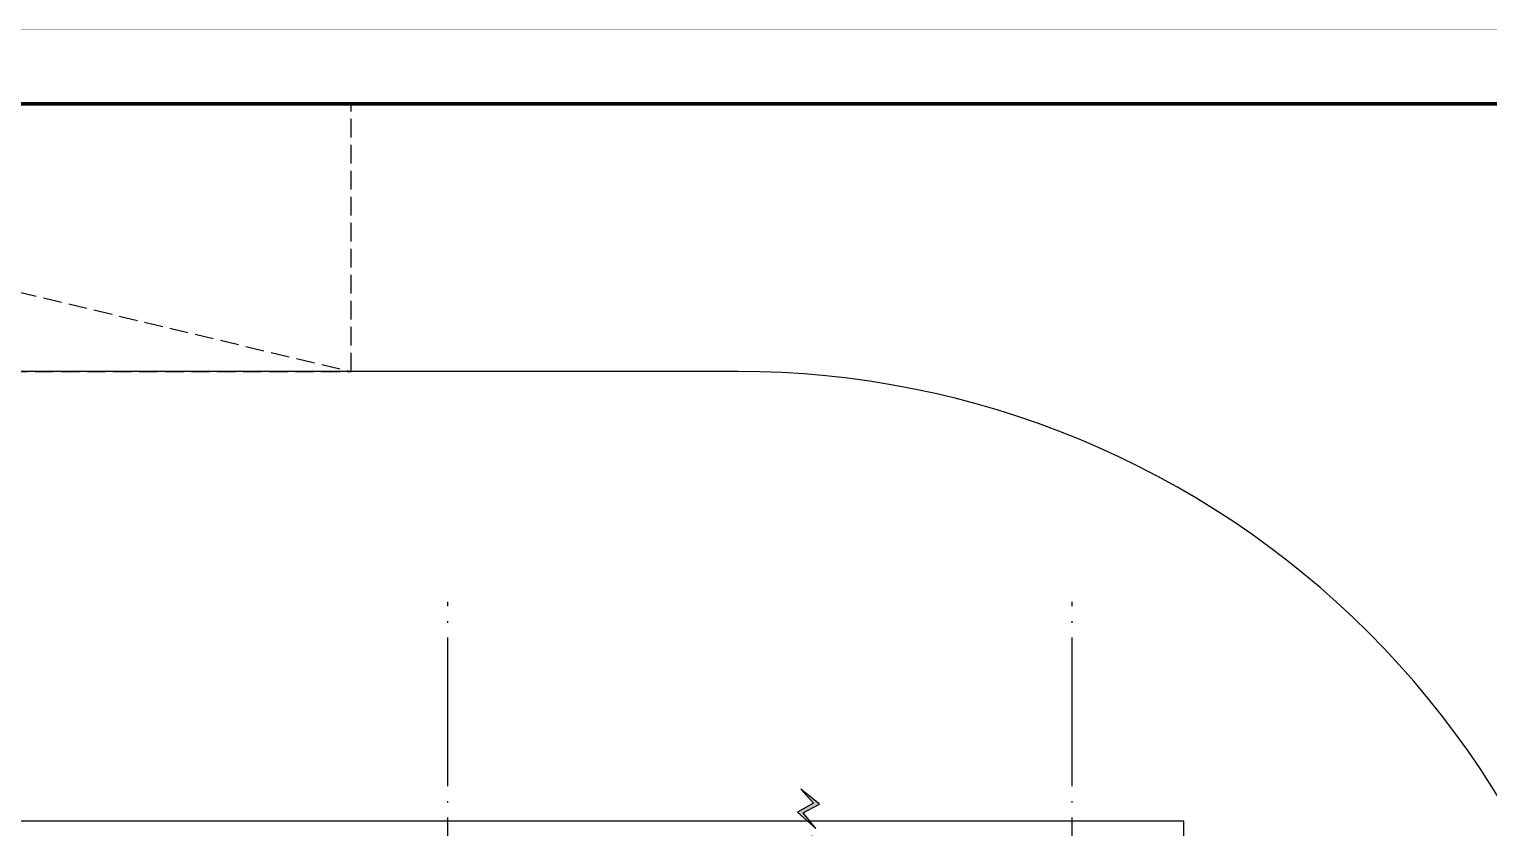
# Model space of a CAD drawing. Extents: x -2209072 to 495824, y -92434 to 572724.
# Drawn here: x 95770 to 115402, y 57860 to 68605 of the extents above; entities that cross this region are included whole.
import ezdxf

# ---------------------------------------------------------------- set-up
doc = ezdxf.new("R2010")
doc.units = 0
doc.header["$LTSCALE"] = 1000
doc.header["$MEASUREMENT"] = 0
for name, pattern in [('6#7#幕墙$0$DASH', [0.35, 0.25, -0.1]), ('X-104 6#7#平面$0$104-1112 结构$0$$AUDIT_BAD_LTYPE1', [0]), ('X-104 6#7#平面$0$DASH', [0.35, 0.25, -0.1]), ('X-104 6#7#平面$0$DOTE', [2.4200000000000004, 2, -0.2, 0.02, -0.2])]:
    doc.linetypes.add(name, pattern=pattern)
doc.layers.get('0').update_dxf_attribs({"linetype": 'CONTINUOUS'})
for name, color, linetype in [('6#7#幕墙$0$04-电动窗', 1, 'CONTINUOUS'), ('6#7#幕墙$0$A-C_玻璃幕墙', 140, 'CONTINUOUS'), ('6#7#幕墙$0$A-C_窗', 140, 'CONTINUOUS'), ('X-104 6#7#平面$0$01-标注_轴线坐标', 132, 'CONTINUOUS'), ('X-104 6#7#平面$0$A-O_散水', 134, 'CONTINUOUS'), ('X-104 6#7#平面$0$A_AXIS-轴线', 36, 'X-104 6#7#平面$0$DOTE'), ('X-104 6#7#平面$0$M-消防 救援场地', 240, 'X-104 6#7#平面$0$DASH'), ('X-104 6#7#平面$0$M-道路 边线', 151, 'CONTINUOUS')]:
    doc.layers.add(name, color=color, linetype=linetype)
doc.layers.add('X-104 6#7#平面$0$电提结构', color=1, linetype='CONTINUOUS', plot=False)
doc.layers.get('X-104 6#7#平面$0$电提结构').off()

# ---------------------------------------------------------------- blocks, each defined once
blk = doc.blocks.new('X-104 6#7#平面$0$A$C1863634F')
at = {"layer": 'X-104 6#7#平面$0$A_AXIS-轴线'}
for points in [[(101400.0000000001, -4499.999999999971), (101400, 60899.99999999991)], [(109800.0000000001, -4499.999999999956), (109800, 60899.99999999991)]]:
    blk.add_lwpolyline(points, dxfattribs=at)
blk = doc.blocks.new('图框-A0+1-4')
for points, const_width in [([(0.02499953866936266, 0.02500079618766904), (1486.024999538669, 0.02500079618766904), (1486.024999538669, 841.0250007961877), (0.02499953866936266, 841.0250007961877)], 0.05), ([(1411.024999538669, 831.0250007961877), (25.02499953866936, 831.0250007961877), (25.02499953866936, 10.02500079618767), (1411.024999538669, 10.02500079618767)], 0.4999999999999999)]:
    blk.add_lwpolyline(points, close=True, dxfattribs=dict(const_width=const_width))
blk = doc.blocks.new('X-104 6#7#平面$0$A$C13F4706C')
at = {"layer": 'X-104 6#7#平面$0$M-消防 救援场地'}
blk.add_line((85071.41589113548, 67604.47232281757), (100100.1283134222, 64000.46838575602), dxfattribs=at)
blk.add_lwpolyline([(58400.12756240202, 67604.47232281757), (58400.12843513489, 64000.45828789473), (100100.1283134222, 64000.46841007471), (100100.1274407133, 67604.47232281757)], dxfattribs=at)
blk = doc.blocks.new('X-104 6#7#平面$0$A$C345B0C38')
at = {"layer": 'X-104 6#7#平面$0$M-道路 边线'}
blk.add_line((105300.1284366846, 64000.46964287758), (61823.00824104525, 64000.45911555144), dxfattribs=at)
blk.add_arc((105300.1313421726, 52000.46964287758), 11999.99999999999, 1.366037834002563e-05, 90.00001366037836, dxfattribs=at)
at = {"layer": 'X-104 6#7#平面$0$电提结构', "linetype": 'X-104 6#7#平面$0$104-1112 结构$0$$AUDIT_BAD_LTYPE1'}
blk.add_blockref('X-104 6#7#平面$0$A$C13F4706C', (-1.753862937779559, -1.985892095214583), dxfattribs=at)
blk = doc.blocks.new('6#7#幕墙$0$$TCHSYS$WIN2D')
for p, q in [((-0.5, 0.5), (0.5, 0.5)), ((-0.5, 0.5), (-0.4999999999999999, -0.5)), ((0.5, 0.5), (0.4999999999999998, -0.5)), ((0.5, 0.1666666666666666), (-0.5, 0.1666666666666666)), ((0.5, -0.1666666666666667), (-0.5, -0.1666666666666667)), ((-0.4999999999999999, -0.5), (0.5, -0.5))]:
    blk.add_line(p, q)
blk = doc.blocks.new('6#7#幕墙$0$开启扇')
at = {"layer": '6#7#幕墙$0$04-电动窗'}
h = blk.add_hatch(color=1, dxfattribs=at)
h.dxf.hatch_style = 1
h.paths.add_polyline_path([(821.6062940545053, 978.427971974045), (650.8488076965987, 789.7622141640757), (867.35250232217, 672.4239701773629), (619.2655377878946, 452.7957594048355), (787.9690910027966, 662.5106454425556), (571.4653963772253, 779.8488894292684)])
at = {"layer": '6#7#幕墙$0$04-电动窗', "color": 1}
blk.add_lwpolyline([(821.6062940545053, 978.427971974045), (650.8488076965987, 789.7622141640757), (867.35250232217, 672.4239701773629), (619.2655377878946, 452.7957594048355), (787.9690910027966, 662.5106454425556), (571.4653963772253, 779.8488894292684), (821.6062940545053, 978.427971974045)], close=True, dxfattribs=at)
at = {"layer": '6#7#幕墙$0$A-C_窗', "linetype": '6#7#幕墙$0$DASH'}
blk.add_lwpolyline([(0, 49.99999999714782), (669.9999999999964, 349.9999999971478), (1340, 49.99999999714782)], dxfattribs=at)
at = {"layer": '6#7#幕墙$0$A-C_窗', "xscale": -1340, "yscale": 300, "zscale": 1340, "rotation": 180}
blk.add_blockref('6#7#幕墙$0$$TCHSYS$WIN2D', (670, -100), dxfattribs=at)
blk = doc.blocks.new('6#7#幕墙')
at = {"layer": '6#7#幕墙$0$A-C_玻璃幕墙', "xscale": -1, "rotation": 359.9999999999999}
blk.add_blockref('6#7#幕墙$0$开启扇', (106970.0007582619, 57400.00075856703), dxfattribs=at)
blk = doc.blocks.new('X-104 6#7#平面')
at = {"layer": 'X-104 6#7#平面$0$A-O_散水'}
blk.add_lwpolyline([(115369.9014497227, 54050.11646144917), (115369.9024254266, 56450.11945768034), (111299.9029429533, 56450.11780304753), (111299.9029417703, 57950.11601425512), (82099.79826588498, 57950.11601425253), (82099.79826588498, 57450.1160265703)], dxfattribs=at)
blk.add_blockref('6#7#幕墙', (0, 0))
at = {"xscale": 100, "yscale": 100, "zscale": 100}
blk.add_blockref('图框-A0+1-4', (-17752.60307776195, -15499.88398576523), dxfattribs=at)
at = {"color": 1}
blk.add_blockref('X-104 6#7#平面$0$A$C345B0C38', (-0.1023660261416808, 0.1296631311769282), dxfattribs=at)
at = {"layer": 'X-104 6#7#平面$0$01-标注_轴线坐标'}
blk.add_blockref('X-104 6#7#平面$0$A$C1863634F', (-0.1031238836003467, 0.1160142521999909), dxfattribs=at)

msp = doc.modelspace()

# ---------------------------------------------------------------- block references
msp.add_blockref('X-104 6#7#平面', (0, 0))

doc.saveas('drawing.dxf')
